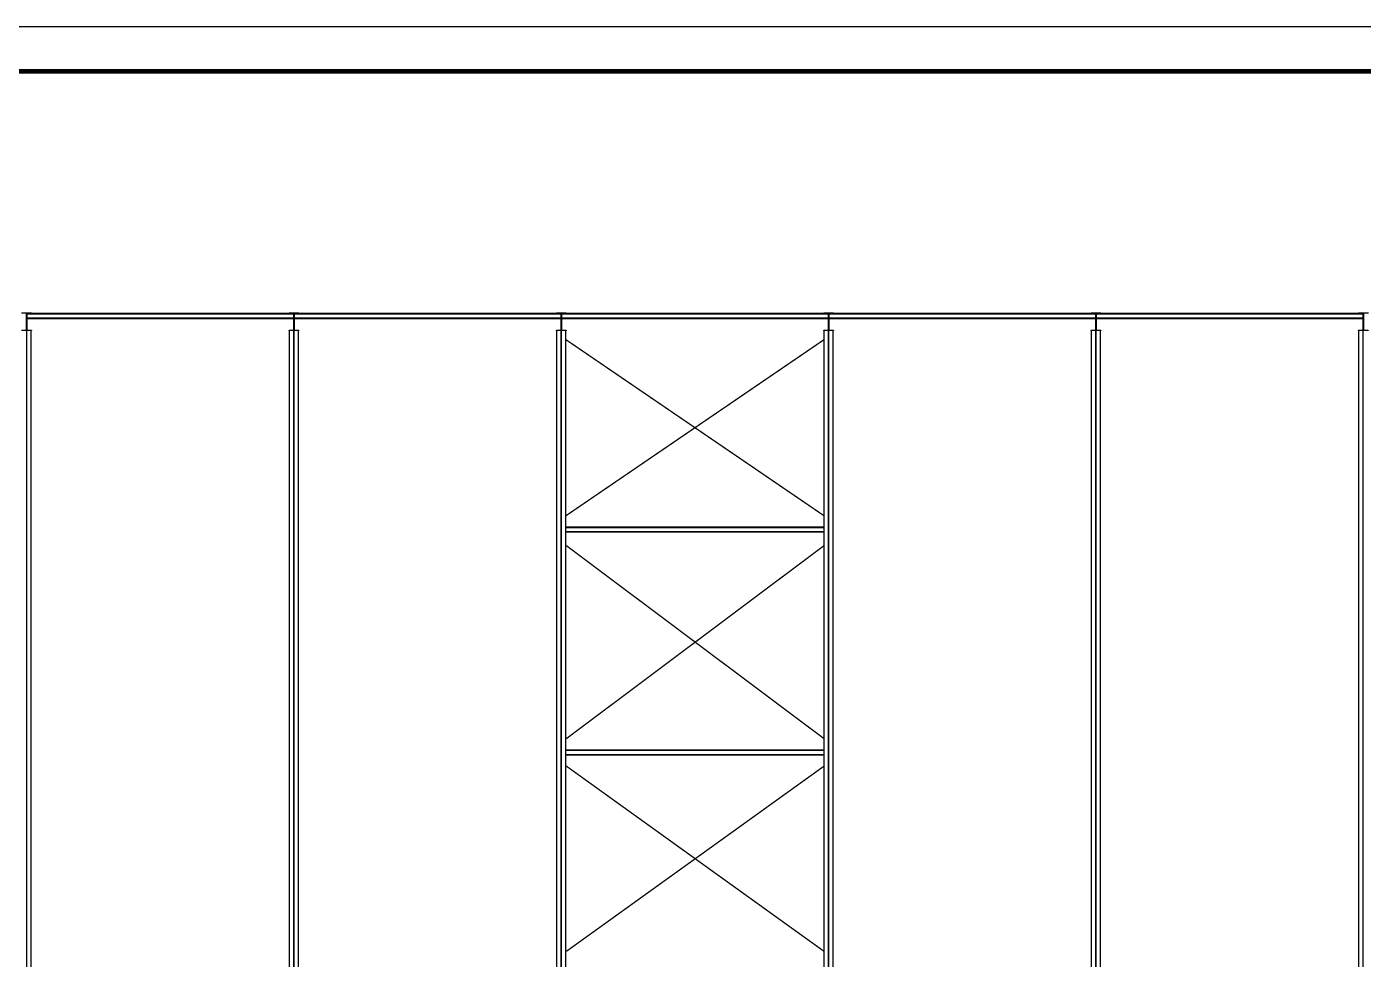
# Model space of a CAD drawing. Extents: x 3335981 to 3441081, y -1122115 to -866695.
# Drawn here: x 3367045 to 3397045, y -964832 to -943915 of the extents above; entities that cross this region are included whole.
import ezdxf
from ezdxf.lldxf.tags import DXFTag

# ---------------------------------------------------------------- set-up
doc = ezdxf.new("R2010")
doc.units = 0
doc.header["$LTSCALE"] = 1000
doc.header["$MEASUREMENT"] = 0
doc.layers.get('0').update_dxf_attribs({"color": 2})
doc.layers.add('E_WINDOW', color=4, linetype='Continuous')
doc.layers.add('PUB_TITLE', color=4, linetype='Continuous')
tags = doc.linetypes.add('DASH', pattern=[0.35, 0.25, -0.1]).pattern_tags.tags
tags[6:7] = [DXFTag(74, 4), DXFTag(75, 0), DXFTag(340, '0'), DXFTag(46, 1.0), DXFTag(50, 0.0), DXFTag(44, 0.0), DXFTag(45, 0.0)]
tags[4:5] = [DXFTag(74, 4), DXFTag(75, 0), DXFTag(340, '0'), DXFTag(46, 1.0), DXFTag(50, 0.0), DXFTag(44, 0.0), DXFTag(45, 0.0)]

msp = doc.modelspace()

# ---------------------------------------------------------------- linework, layer by layer
for points in [[(3367155, -950722), (3367155, -950732), (3366935, -950732), (3366935, -950722), (3367042, -950722), (3367042, -950342), (3366935, -950342), (3366935, -950332), (3367155, -950332), (3367155, -950342), (3367048, -950342), (3367048, -950722)], [(3373155, -950722), (3373155, -950732), (3372935, -950732), (3372935, -950722), (3373042, -950722), (3373042, -950342), (3372935, -950342), (3372935, -950332), (3373155, -950332), (3373155, -950342), (3373048, -950342), (3373048, -950722)], [(3379155, -950722), (3379155, -950732), (3378935, -950732), (3378935, -950722), (3379042, -950722), (3379042, -950342), (3378935, -950342), (3378935, -950332), (3379155, -950332), (3379155, -950342), (3379048, -950342), (3379048, -950722)], [(3385155, -950722), (3385155, -950732), (3384935, -950732), (3384935, -950722), (3385042, -950722), (3385042, -950342), (3384935, -950342), (3384935, -950332), (3385155, -950332), (3385155, -950342), (3385048, -950342), (3385048, -950722)], [(3391155, -950722), (3391155, -950732), (3390935, -950732), (3390935, -950722), (3391042, -950722), (3391042, -950342), (3390935, -950342), (3390935, -950332), (3391155, -950332), (3391155, -950342), (3391048, -950342), (3391048, -950722)], [(3397155, -950722), (3397155, -950732), (3396935, -950732), (3396935, -950722), (3397042, -950722), (3397042, -950342), (3396935, -950342), (3396935, -950332), (3397155, -950332), (3397155, -950342), (3397048, -950342), (3397048, -950722)]]:
    msp.add_lwpolyline(points, close=True)
at = {"linetype": 'ByBlock', "ltscale": 0.01, "const_width": 30}
for points in [[(3379145, -950932), (3384945, -954886)], [(3384945, -950932), (3379145, -954886)], [(3379155, -955552), (3384945, -959886)], [(3384945, -955552), (3379155, -959886)], [(3379155, -964657), (3384945, -960498)], [(3384945, -964657), (3379155, -960498)]]:
    msp.add_lwpolyline(points, dxfattribs=at)
at = {"layer": 'E_WINDOW', "linetype": 'DASH'}
for p, q in [((3367048, -950352), (3373042, -950352)), ((3373048, -950352), (3379042, -950352)), ((3379048, -950352), (3385042, -950352)), ((3385048, -950352), (3391042, -950352)), ((3391048, -950352), (3397042, -950352)), ((3367048, -950446), (3373042, -950446)), ((3373048, -950446), (3379042, -950446)), ((3379048, -950446), (3385042, -950446)), ((3385048, -950446), (3391042, -950446)), ((3391048, -950446), (3397042, -950446)), ((3367050, -979652), (3367050, -950732)), ((3373040, -979652), (3373040, -950732)), ((3373050, -979652), (3373050, -950732)), ((3379040, -979652), (3379040, -950732)), ((3379050, -979652), (3379050, -950732)), ((3385040, -979652), (3385040, -950732)), ((3385050, -979652), (3385050, -950732)), ((3391040, -979652), (3391040, -950732)), ((3391050, -979652), (3391050, -950732)), ((3397040, -979652), (3397040, -950732)), ((3379145, -955144), (3384945, -955144)), ((3379145, -955238), (3384945, -955238)), ((3379145, -960144), (3384945, -960144)), ((3379145, -960238), (3384945, -960238))]:
    msp.add_line(p, q, dxfattribs=at)
at = {"layer": 'E_WINDOW', "linetype": 'ByBlock'}
for p, q in [((3367155, -950342), (3372935, -950342)), ((3373155, -950342), (3378935, -950342)), ((3379155, -950342), (3384935, -950342)), ((3385155, -950342), (3390935, -950342)), ((3391155, -950342), (3396935, -950342)), ((3367048, -950456), (3373042, -950456)), ((3373048, -950456), (3379042, -950456)), ((3379048, -950456), (3385042, -950456)), ((3385048, -950456), (3391042, -950456)), ((3391048, -950456), (3397042, -950456)), ((3367145, -979652), (3367145, -950732)), ((3372945, -979652), (3372945, -950732)), ((3373145, -979652), (3373145, -950732)), ((3378945, -979652), (3378945, -950732)), ((3379145, -979652), (3379145, -950732)), ((3384945, -979652), (3384945, -950732)), ((3385145, -979652), (3385145, -950732)), ((3390945, -979652), (3390945, -950732)), ((3391145, -979652), (3391145, -950732)), ((3396945, -979652), (3396945, -950732)), ((3379145, -955134), (3384945, -955134)), ((3379145, -955248), (3384945, -955248)), ((3379145, -960134), (3384945, -960134)), ((3379145, -960248), (3384945, -960248))]:
    msp.add_line(p, q, dxfattribs=at)
at = {"layer": 'PUB_TITLE', "linetype": 'ByBlock'}
msp.add_lwpolyline([(3335981, -1003315), (3441081, -1003315), (3441081, -943915), (3335981, -943915)], close=True, dxfattribs=at)
at = {"layer": 'PUB_TITLE', "linetype": 'ByBlock', "const_width": 100}
msp.add_lwpolyline([(3338481, -1002315), (3440081, -1002315), (3440081, -944915), (3338481, -944915)], close=True, dxfattribs=at)

doc.saveas('drawing.dxf')
